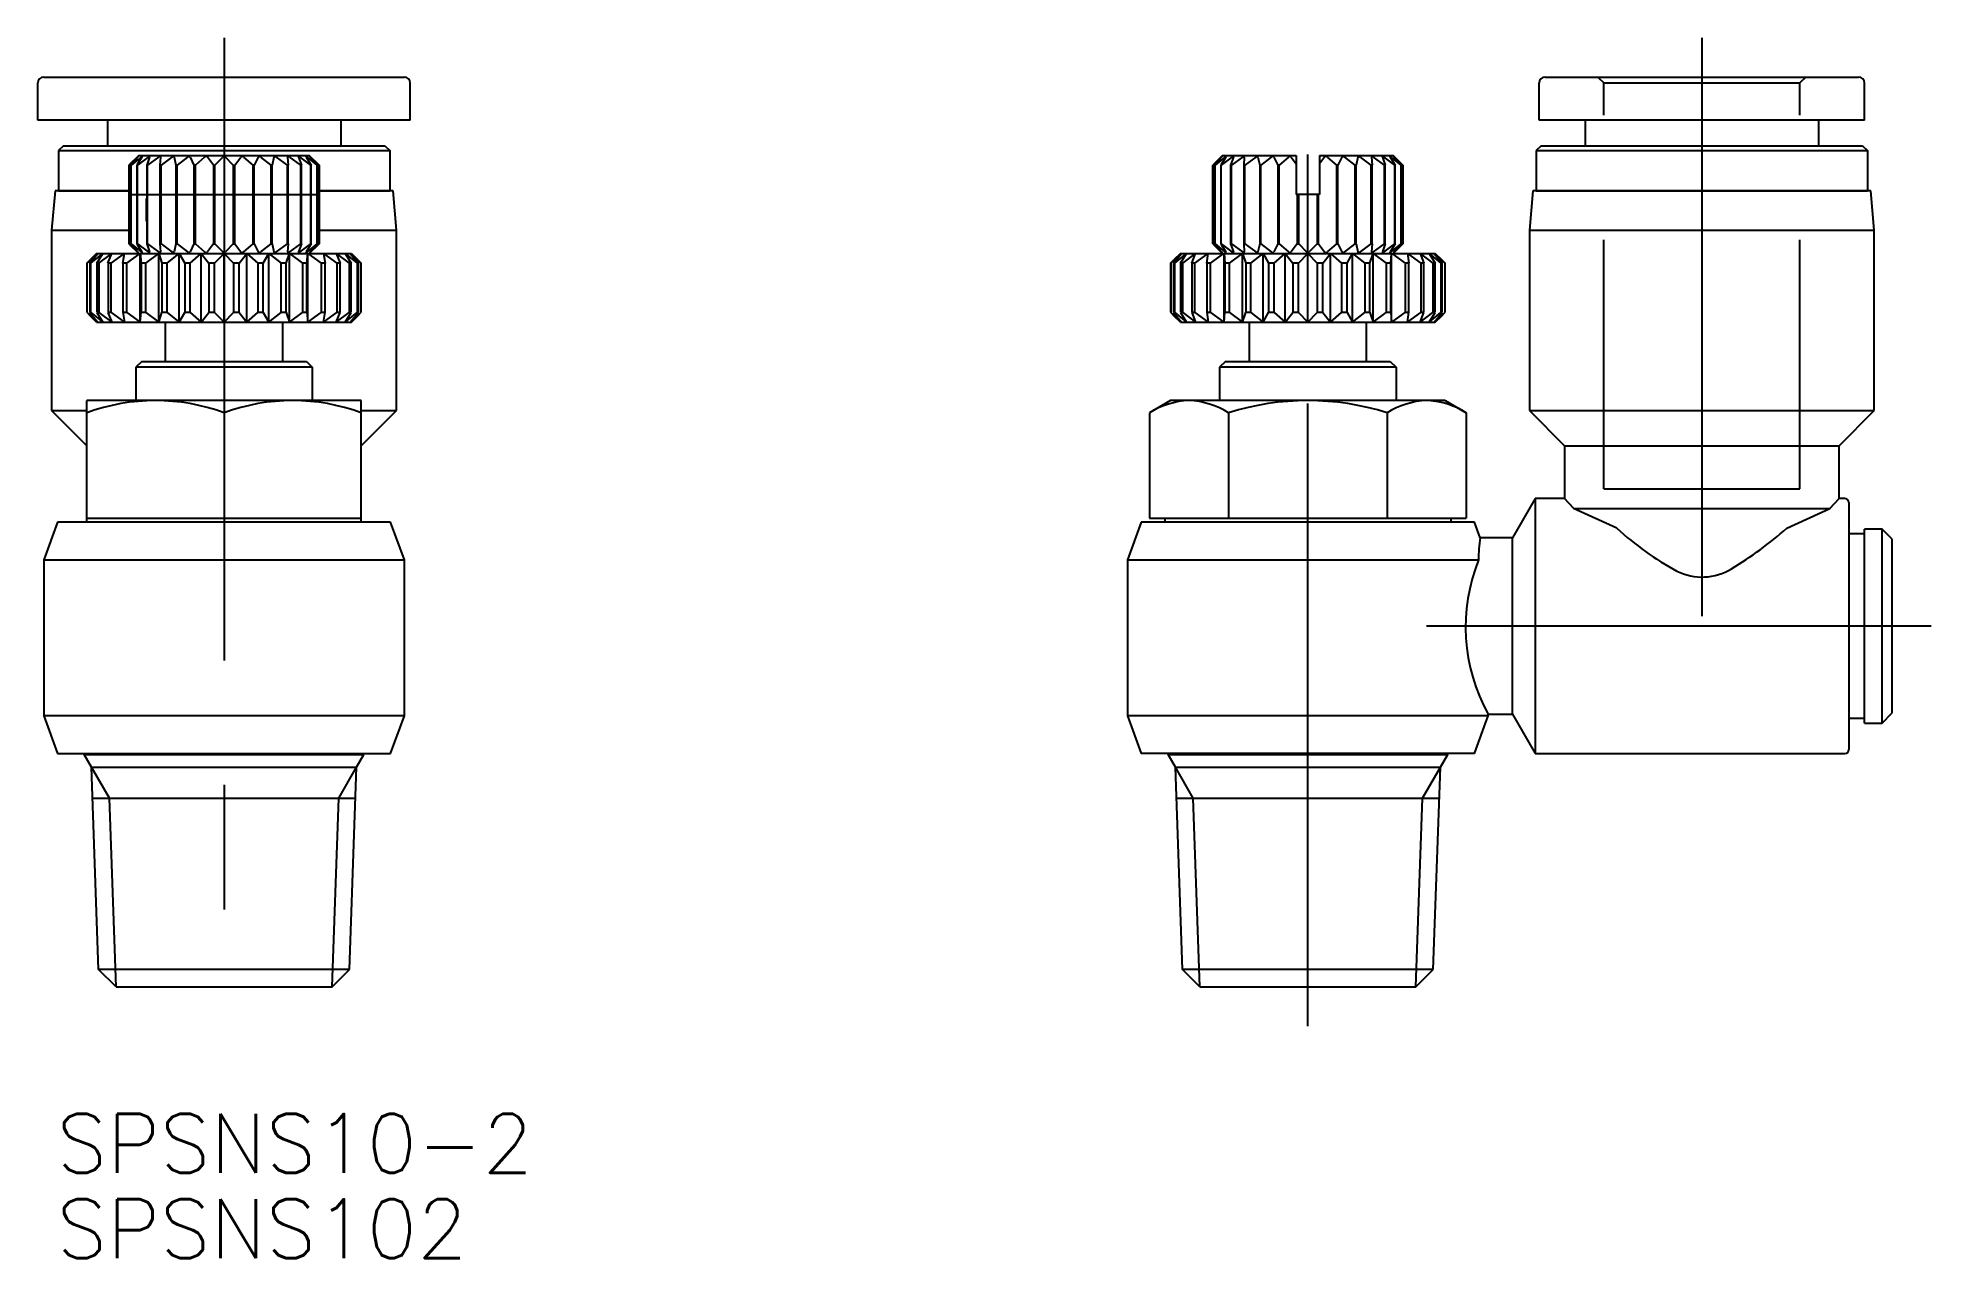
# Model space of a CAD drawing. Extents: x -94.6 to 2, y -32.2 to 30.
import ezdxf

# ---------------------------------------------------------------- set-up
doc = ezdxf.new("R2010")
doc.units = 0
doc.linetypes.add('CENTER', pattern=[50.8, 31.75, -6.35, 6.35, -6.35])
doc.linetypes.add('DASHED', pattern=[19.05, 12.7, -6.35])
doc.layers.get('0').update_dxf_attribs({"linetype": 'CONTINUOUS'})
doc.layers.add('CENTER', color=1, linetype='CENTER')
doc.styles.get("Standard").update_dxf_attribs({"font": 'txt.shx', "height": 3, "bigfont": 'bigfont.shx'})

# ---------------------------------------------------------------- blocks, each defined once
blk = doc.blocks.new('*U2')
at = {"color": 7, "linetype": 'CONTINUOUS'}
blk.add_text('SPSNS10-2', height=3, dxfattribs=at).set_placement((-93.639, -27.886))
blk = doc.blocks.new('*U3')
at = {"color": 7, "linetype": 'CONTINUOUS'}
blk.add_text('SPSNS102', height=3, dxfattribs=at).set_placement((-93.639, -32.238))

msp = doc.modelspace()

# ---------------------------------------------------------------- linework, layer by layer
at = {"color": 7, "linetype": 'CONTINUOUS'}
for p, q in [((-94.597, 25.8), (-94.597, 27.7)), ((-94.297, 28), (-75.897, 28)), ((-94.297, 28), (-75.897, 28)), ((-75.597, 25.8), (-75.597, 27.7)), ((-18, 25.8), (-18, 27.7)), ((-17.7, 28), (-1.7, 28)), ((-1.4, 25.8), (-1.4, 27.7)), ((-75.597, 25.8), (-94.597, 25.8)), ((-91.047, 25.8), (-91.047, 24.5)), ((-79.147, 25.8), (-79.147, 24.5)), ((-1.4, 25.8), (-18, 25.8)), ((-15.65, 25.8), (-15.65, 24.5)), ((-3.75, 25.8), (-3.75, 24.5)), ((-93.297, 24.5), (-93.547, 24.25)), ((-93.547, 24.25), (-93.547, 22.2)), ((-93.547, 24.25), (-76.647, 24.25)), ((-93.297, 24.5), (-76.897, 24.5)), ((-76.897, 24.5), (-76.647, 24.25)), ((-76.647, 24.25), (-76.647, 22.2)), ((-17.9, 24.5), (-18.15, 24.25)), ((-18.15, 24.25), (-1.25, 24.25)), ((-18.15, 24.25), (-18.15, 22.2)), ((-17.9, 24.5), (-1.5, 24.5)), ((-1.5, 24.5), (-1.25, 24.25)), ((-1.25, 24.25), (-1.25, 22.2)), ((-89.447, 24.003), (-89.947, 23.503)), ((-89.947, 23.503), (-89.947, 19.503)), ((-89.946, 23.503), (-89.947, 23.503)), ((-89.509, 23.923), (-89.946, 23.503)), ((-89.946, 19.503), (-89.946, 23.503)), ((-89.494, 23.923), (-89.848, 23.503)), ((-89.848, 23.503), (-89.848, 19.503)), ((-89.832, 23.503), (-89.848, 23.503)), ((-89.331, 23.923), (-89.832, 23.503)), ((-89.832, 19.503), (-89.832, 23.503)), ((-89.287, 23.923), (-89.543, 23.503)), ((-89.543, 23.503), (-89.543, 19.503)), ((-89.512, 23.503), (-89.543, 23.503)), ((-88.968, 23.923), (-89.512, 23.503)), ((-89.512, 19.503), (-89.512, 23.503)), ((-89.447, 24.003), (-80.747, 24.003)), ((-88.897, 23.923), (-89.043, 23.503)), ((-89.043, 23.503), (-89.043, 19.503)), ((-88.998, 23.503), (-89.043, 23.503)), ((-88.436, 23.923), (-88.998, 23.503)), ((-88.998, 19.503), (-88.998, 23.503)), ((-88.341, 23.923), (-88.37, 23.503)), ((-88.37, 23.503), (-88.37, 19.503)), ((-88.313, 23.503), (-88.37, 23.503)), ((-87.757, 23.923), (-88.313, 23.503)), ((-88.313, 19.503), (-88.313, 23.503)), ((-87.643, 23.923), (-87.555, 23.503)), ((-87.555, 23.503), (-87.555, 19.503)), ((-87.488, 23.503), (-87.555, 23.503)), ((-86.963, 23.923), (-87.488, 23.503)), ((-87.488, 19.503), (-87.488, 23.503)), ((-86.834, 23.923), (-86.632, 23.503)), ((-86.632, 23.503), (-86.632, 19.503)), ((-86.559, 23.503), (-86.632, 23.503)), ((-86.087, 23.923), (-86.559, 23.503)), ((-86.559, 19.503), (-86.559, 23.503)), ((-85.642, 23.503), (-85.948, 23.923)), ((-85.642, 23.503), (-85.642, 19.503)), ((-85.642, 23.503), (-85.565, 23.503)), ((-85.565, 23.503), (-85.167, 23.923)), ((-85.565, 19.503), (-85.565, 23.503)), ((-84.628, 23.503), (-85.026, 23.923)), ((-84.628, 23.503), (-84.628, 19.503)), ((-84.628, 23.503), (-84.551, 23.503)), ((-84.551, 23.503), (-84.245, 23.923)), ((-84.551, 19.503), (-84.551, 23.503)), ((-84.107, 23.923), (-83.634, 23.503)), ((-83.634, 23.503), (-83.634, 19.503)), ((-83.561, 23.503), (-83.634, 23.503)), ((-83.36, 23.923), (-83.561, 23.503)), ((-83.561, 19.503), (-83.561, 23.503)), ((-83.23, 23.923), (-82.705, 23.503)), ((-82.705, 23.503), (-82.705, 19.503)), ((-82.638, 23.503), (-82.705, 23.503)), ((-82.55, 23.923), (-82.638, 23.503)), ((-82.638, 19.503), (-82.638, 23.503)), ((-82.436, 23.923), (-81.88, 23.503)), ((-81.88, 23.503), (-81.88, 19.503)), ((-81.823, 23.503), (-81.88, 23.503)), ((-81.852, 23.923), (-81.823, 23.503)), ((-81.823, 19.503), (-81.823, 23.503)), ((-81.758, 23.923), (-81.196, 23.503)), ((-81.296, 23.923), (-81.15, 23.503)), ((-81.225, 23.923), (-80.682, 23.503)), ((-81.196, 23.503), (-81.196, 19.503)), ((-81.15, 23.503), (-81.196, 23.503)), ((-81.15, 19.503), (-81.15, 23.503)), ((-80.906, 23.923), (-80.65, 23.503)), ((-80.862, 23.923), (-80.361, 23.503)), ((-80.247, 23.503), (-80.747, 24.003)), ((-80.699, 23.923), (-80.345, 23.503)), ((-80.684, 23.923), (-80.247, 23.503)), ((-80.682, 23.503), (-80.682, 19.503)), ((-80.65, 23.503), (-80.682, 23.503)), ((-80.65, 19.503), (-80.65, 23.503)), ((-80.361, 23.503), (-80.361, 19.503)), ((-80.345, 23.503), (-80.361, 23.503)), ((-80.345, 19.503), (-80.345, 23.503)), ((-80.247, 23.503), (-80.247, 19.503)), ((-80.247, 19.503), (-80.247, 23.503)), ((-80.247, 23.503), (-80.247, 23.503)), ((-34.15, 24.003), (-34.65, 23.503)), ((-34.212, 23.923), (-34.65, 23.503)), ((-34.65, 23.503), (-34.65, 19.503)), ((-34.65, 19.503), (-34.65, 23.503)), ((-34.65, 23.503), (-34.65, 23.503)), ((-34.198, 23.923), (-34.552, 23.503)), ((-34.552, 23.503), (-34.552, 19.503)), ((-34.536, 23.503), (-34.552, 23.503)), ((-34.034, 23.923), (-34.536, 23.503)), ((-34.536, 19.503), (-34.536, 23.503)), ((-33.991, 23.923), (-34.246, 23.503)), ((-34.246, 23.503), (-34.246, 19.503)), ((-34.215, 23.503), (-34.246, 23.503)), ((-33.671, 23.923), (-34.215, 23.503)), ((-34.215, 19.503), (-34.215, 23.503)), ((-34.15, 24.003), (-30.4, 24.003)), ((-33.601, 23.923), (-33.746, 23.503)), ((-33.746, 23.503), (-33.746, 19.503)), ((-33.701, 23.503), (-33.746, 23.503)), ((-33.139, 23.923), (-33.701, 23.503)), ((-33.701, 19.503), (-33.701, 23.503)), ((-33.044, 23.923), (-33.074, 23.503)), ((-33.074, 23.503), (-33.074, 19.503)), ((-33.017, 23.503), (-33.074, 23.503)), ((-32.461, 23.923), (-33.017, 23.503)), ((-33.017, 19.503), (-33.017, 23.503)), ((-32.346, 23.923), (-32.258, 23.503)), ((-32.258, 23.503), (-32.258, 19.503)), ((-32.192, 23.503), (-32.258, 23.503)), ((-31.666, 23.923), (-32.192, 23.503)), ((-32.192, 19.503), (-32.192, 23.503)), ((-31.537, 23.923), (-31.335, 23.503)), ((-31.335, 23.503), (-31.335, 19.503)), ((-31.262, 23.503), (-31.335, 23.503)), ((-30.79, 23.923), (-31.262, 23.503)), ((-31.262, 19.503), (-31.262, 23.503)), ((-30.652, 23.923), (-30.4, 23.58)), ((-30.4, 24.003), (-30.4, 22.003)), ((-29.2, 24.003), (-25.45, 24.003)), ((-29.2, 24.003), (-29.2, 22.003)), ((-28.948, 23.923), (-29.2, 23.58)), ((-28.81, 23.923), (-28.338, 23.503)), ((-28.338, 23.503), (-28.338, 19.503)), ((-28.265, 23.503), (-28.338, 23.503)), ((-28.063, 23.923), (-28.265, 23.503)), ((-28.265, 19.503), (-28.265, 23.503)), ((-27.934, 23.923), (-27.408, 23.503)), ((-27.408, 23.503), (-27.408, 19.503)), ((-27.342, 23.503), (-27.408, 23.503)), ((-27.254, 23.923), (-27.342, 23.503)), ((-27.342, 19.503), (-27.342, 23.503)), ((-27.139, 23.923), (-26.583, 23.503)), ((-26.583, 23.503), (-26.583, 19.503)), ((-26.526, 23.503), (-26.583, 23.503)), ((-26.556, 23.923), (-26.526, 23.503)), ((-26.526, 19.503), (-26.526, 23.503)), ((-26.461, 23.923), (-25.899, 23.503)), ((-25.999, 23.923), (-25.854, 23.503)), ((-25.929, 23.923), (-25.385, 23.503)), ((-25.899, 23.503), (-25.899, 19.503)), ((-25.854, 23.503), (-25.899, 23.503)), ((-25.854, 19.503), (-25.854, 23.503)), ((-25.609, 23.923), (-25.354, 23.503)), ((-25.566, 23.923), (-25.064, 23.503)), ((-24.95, 23.503), (-25.45, 24.003)), ((-25.402, 23.923), (-25.048, 23.503)), ((-25.388, 23.923), (-24.95, 23.503)), ((-25.385, 23.503), (-25.385, 19.503)), ((-25.354, 23.503), (-25.385, 23.503)), ((-25.354, 19.503), (-25.354, 23.503)), ((-25.064, 23.503), (-25.064, 19.503)), ((-25.048, 23.503), (-25.064, 23.503)), ((-25.048, 19.503), (-25.048, 23.503)), ((-24.95, 19.503), (-24.95, 23.503)), ((-24.95, 23.503), (-24.95, 19.503)), ((-24.95, 23.503), (-24.95, 23.503)), ((-93.722, 22.2), (-93.897, 20.2)), ((-89.946, 22.2), (-93.722, 22.2)), ((-93.547, 22.2), (-89.946, 22.2)), ((-93.547, 22.2), (-89.946, 22.2)), ((-89.047, 20.65), (-89.047, 21.8)), ((-81.147, 20.65), (-81.147, 21.8)), ((-80.247, 22.2), (-76.647, 22.2)), ((-80.247, 22.2), (-76.647, 22.2)), ((-76.472, 22.2), (-80.247, 22.2)), ((-76.297, 20.2), (-76.472, 22.2)), ((-29.2, 22.003), (-30.4, 22.003)), ((-30.345, 22.003), (-30.345, 19.503)), ((-30.269, 19.503), (-30.269, 22.003)), ((-29.331, 22.003), (-29.331, 19.503)), ((-29.255, 19.503), (-29.255, 22.003)), ((-18.325, 22.2), (-18.5, 20.2)), ((-1.075, 22.2), (-18.325, 22.2)), ((-18.15, 22.2), (-1.25, 22.2)), ((-18.15, 22.2), (-1.25, 22.2)), ((-0.9, 20.2), (-1.075, 22.2)), ((-93.897, 20.2), (-93.897, 11)), ((-93.897, 20.2), (-89.946, 20.2)), ((-89.947, 19.503), (-89.946, 19.503)), ((-89.947, 19.503), (-89.447, 19.003)), ((-89.946, 19.503), (-89.509, 19.083)), ((-89.848, 19.503), (-89.832, 19.503)), ((-89.848, 19.503), (-89.494, 19.083)), ((-89.832, 19.503), (-89.331, 19.083)), ((-89.543, 19.503), (-89.512, 19.503)), ((-89.543, 19.503), (-89.287, 19.083)), ((-89.512, 19.503), (-88.968, 19.083)), ((-89.043, 19.503), (-88.998, 19.503)), ((-89.043, 19.503), (-88.897, 19.083)), ((-88.998, 19.503), (-88.436, 19.083)), ((-88.37, 19.503), (-88.313, 19.503)), ((-88.37, 19.503), (-88.341, 19.083)), ((-88.313, 19.503), (-87.757, 19.083)), ((-87.555, 19.503), (-87.643, 19.083)), ((-87.555, 19.503), (-87.488, 19.503)), ((-87.488, 19.503), (-86.963, 19.083)), ((-86.632, 19.503), (-86.834, 19.083)), ((-86.632, 19.503), (-86.559, 19.503)), ((-86.559, 19.503), (-86.087, 19.083)), ((-85.642, 19.503), (-85.948, 19.083)), ((-85.642, 19.503), (-85.565, 19.503)), ((-85.565, 19.503), (-85.167, 19.083)), ((-84.628, 19.503), (-85.026, 19.083)), ((-84.628, 19.503), (-84.551, 19.503)), ((-84.551, 19.503), (-84.245, 19.083)), ((-83.634, 19.503), (-84.107, 19.083)), ((-83.634, 19.503), (-83.561, 19.503)), ((-83.561, 19.503), (-83.36, 19.083)), ((-82.705, 19.503), (-83.23, 19.083)), ((-82.705, 19.503), (-82.638, 19.503)), ((-82.638, 19.503), (-82.55, 19.083)), ((-81.88, 19.503), (-82.436, 19.083)), ((-81.88, 19.503), (-81.823, 19.503)), ((-81.823, 19.503), (-81.852, 19.083)), ((-81.196, 19.503), (-81.758, 19.083)), ((-81.15, 19.503), (-81.296, 19.083)), ((-80.682, 19.503), (-81.225, 19.083)), ((-81.196, 19.503), (-81.15, 19.503)), ((-80.65, 19.503), (-80.906, 19.083)), ((-80.361, 19.503), (-80.862, 19.083)), ((-80.747, 19.003), (-80.247, 19.503)), ((-80.345, 19.503), (-80.699, 19.083)), ((-80.247, 19.503), (-80.684, 19.083)), ((-80.682, 19.503), (-80.65, 19.503)), ((-80.361, 19.503), (-80.345, 19.503)), ((-80.247, 20.2), (-76.297, 20.2)), ((-80.247, 19.503), (-80.247, 19.503)), ((-76.297, 11), (-76.297, 20.2)), ((-34.65, 19.503), (-34.15, 19.003)), ((-34.65, 19.503), (-34.65, 19.503)), ((-34.65, 19.503), (-34.212, 19.083)), ((-34.552, 19.503), (-34.198, 19.083)), ((-34.552, 19.503), (-34.536, 19.503)), ((-34.536, 19.503), (-34.034, 19.083)), ((-34.246, 19.503), (-33.991, 19.083)), ((-34.246, 19.503), (-34.215, 19.503)), ((-34.215, 19.503), (-33.671, 19.083)), ((-33.746, 19.503), (-33.601, 19.083)), ((-33.746, 19.503), (-33.701, 19.503)), ((-33.701, 19.503), (-33.139, 19.083)), ((-33.074, 19.503), (-33.044, 19.083)), ((-33.074, 19.503), (-33.017, 19.503)), ((-33.017, 19.503), (-32.461, 19.083)), ((-32.258, 19.503), (-32.346, 19.083)), ((-32.258, 19.503), (-32.192, 19.503)), ((-32.192, 19.503), (-31.666, 19.083)), ((-31.335, 19.503), (-31.537, 19.083)), ((-31.335, 19.503), (-31.262, 19.503)), ((-31.262, 19.503), (-30.79, 19.083)), ((-30.345, 19.503), (-30.652, 19.083)), ((-30.345, 19.503), (-30.269, 19.503)), ((-30.269, 19.503), (-29.871, 19.083)), ((-29.331, 19.503), (-29.729, 19.083)), ((-29.331, 19.503), (-29.255, 19.503)), ((-29.255, 19.503), (-28.948, 19.083)), ((-28.338, 19.503), (-28.81, 19.083)), ((-28.338, 19.503), (-28.265, 19.503)), ((-28.265, 19.503), (-28.063, 19.083)), ((-27.408, 19.503), (-27.934, 19.083)), ((-27.408, 19.503), (-27.342, 19.503)), ((-27.342, 19.503), (-27.254, 19.083)), ((-26.583, 19.503), (-27.139, 19.083)), ((-26.583, 19.503), (-26.526, 19.503)), ((-26.526, 19.503), (-26.556, 19.083)), ((-25.899, 19.503), (-26.461, 19.083)), ((-25.854, 19.503), (-25.999, 19.083)), ((-25.385, 19.503), (-25.929, 19.083)), ((-25.899, 19.503), (-25.854, 19.503)), ((-25.354, 19.503), (-25.609, 19.083)), ((-25.064, 19.503), (-25.566, 19.083)), ((-25.45, 19.003), (-24.95, 19.503)), ((-25.048, 19.503), (-25.402, 19.083)), ((-24.95, 19.503), (-25.388, 19.083)), ((-25.385, 19.503), (-25.354, 19.503)), ((-25.064, 19.503), (-25.048, 19.503)), ((-24.95, 19.503), (-24.95, 19.503)), ((-18.5, 20.2), (-0.9, 20.2)), ((-18.5, 20.2), (-18.5, 11)), ((-0.9, 11), (-0.9, 20.2)), ((-92.096, 18.502), (-91.911, 18.689)), ((-92.096, 18.502), (-92.096, 16.002)), ((-92.083, 18.502), (-92.096, 18.502)), ((-92.084, 18.503), (-91.541, 19.003)), ((-92.083, 16.002), (-92.083, 18.502)), ((-91.954, 18.503), (-91.541, 19.003)), ((-91.953, 18.502), (-91.953, 16.002)), ((-91.889, 18.502), (-91.953, 18.502)), ((-91.597, 19.003), (-91.911, 18.689)), ((-91.89, 18.503), (-91.281, 19.003)), ((-91.889, 16.002), (-91.889, 18.502)), ((-91.597, 19.003), (-78.599, 19.003)), ((-91.591, 18.502), (-91.281, 19.003)), ((-91.59, 18.502), (-91.59, 16.002)), ((-91.477, 18.502), (-91.59, 18.502)), ((-91.478, 18.503), (-90.823, 19.004)), ((-91.477, 16.002), (-91.477, 18.502)), ((-91.019, 18.502), (-90.823, 19.002)), ((-91.018, 18.502), (-91.018, 16.002)), ((-90.859, 18.502), (-91.018, 18.502)), ((-90.86, 18.503), (-90.181, 19.004)), ((-90.859, 16.002), (-90.859, 18.502)), ((-90.257, 18.502), (-90.18, 19.002)), ((-90.256, 18.502), (-90.256, 16.002)), ((-90.057, 18.502), (-90.256, 18.502)), ((-90.058, 18.503), (-89.376, 19.004)), ((-90.057, 16.002), (-90.057, 18.502)), ((-89.375, 15.502), (-89.375, 19.002)), ((-89.374, 19.002), (-89.328, 18.502)), ((-89.329, 18.502), (-89.329, 16.002)), ((-89.095, 18.502), (-89.329, 18.502)), ((-89.096, 18.503), (-88.433, 19.004)), ((-89.095, 16.002), (-89.095, 18.502)), ((-88.432, 15.502), (-88.432, 19.002)), ((-88.431, 19.002), (-88.264, 18.502)), ((-88.265, 18.502), (-88.265, 16.002)), ((-88.004, 18.502), (-88.265, 18.502)), ((-88.005, 18.503), (-87.383, 19.003)), ((-88.004, 16.002), (-88.004, 18.502)), ((-87.382, 15.502), (-87.382, 19.002)), ((-87.381, 19.002), (-87.098, 18.502)), ((-87.099, 18.502), (-87.099, 16.002)), ((-86.82, 18.502), (-87.099, 18.502)), ((-86.822, 18.503), (-86.26, 19.003)), ((-86.82, 16.002), (-86.82, 18.502)), ((-86.259, 15.502), (-86.259, 19.002)), ((-86.257, 19.003), (-85.868, 18.503)), ((-85.869, 18.502), (-85.869, 16.002)), ((-85.581, 18.502), (-85.869, 18.502)), ((-85.583, 18.503), (-85.099, 19.003)), ((-85.581, 16.002), (-85.581, 18.502)), ((-85.098, 15.502), (-85.098, 19.002)), ((-85.097, 19.003), (-84.614, 18.503)), ((-84.615, 18.502), (-84.615, 16.002)), ((-84.327, 18.502), (-84.615, 18.502)), ((-84.328, 18.503), (-83.939, 19.003)), ((-84.327, 16.002), (-84.327, 18.502)), ((-83.937, 15.502), (-83.937, 19.002)), ((-83.936, 19.003), (-83.374, 18.503)), ((-83.376, 18.502), (-83.376, 16.002)), ((-83.097, 18.502), (-83.376, 18.502)), ((-83.098, 18.502), (-82.815, 19.002)), ((-83.097, 16.002), (-83.097, 18.502)), ((-82.814, 15.502), (-82.814, 19.002)), ((-82.813, 19.003), (-82.191, 18.503)), ((-82.192, 18.502), (-82.192, 16.002)), ((-81.931, 18.502), (-82.192, 18.502)), ((-81.932, 18.502), (-81.765, 19.002)), ((-81.931, 16.002), (-81.931, 18.502)), ((-81.764, 15.502), (-81.764, 19.002)), ((-81.763, 19.004), (-81.1, 18.503)), ((-81.101, 18.502), (-81.101, 16.002)), ((-80.867, 18.502), (-81.101, 18.502)), ((-80.868, 18.502), (-80.822, 19.002)), ((-80.867, 16.002), (-80.867, 18.502)), ((-80.821, 15.502), (-80.821, 19.002)), ((-80.82, 19.004), (-80.138, 18.503)), ((-80.14, 18.502), (-80.14, 16.002)), ((-79.94, 18.502), (-80.14, 18.502)), ((-80.016, 19.002), (-79.939, 18.502)), ((-80.015, 19.004), (-79.336, 18.503)), ((-79.94, 16.002), (-79.94, 18.502)), ((-79.373, 19.004), (-78.718, 18.503)), ((-79.373, 19.002), (-79.177, 18.502)), ((-79.337, 18.502), (-79.337, 16.002)), ((-79.178, 18.502), (-79.337, 18.502)), ((-79.178, 16.002), (-79.178, 18.502)), ((-78.915, 19.003), (-78.605, 18.502)), ((-78.915, 19.003), (-78.306, 18.503)), ((-78.72, 18.502), (-78.72, 16.002)), ((-78.606, 18.502), (-78.72, 18.502)), ((-78.655, 19.003), (-78.242, 18.503)), ((-78.655, 19.003), (-78.112, 18.503)), ((-78.606, 16.002), (-78.606, 18.502)), ((-78.599, 19.003), (-78.286, 18.689)), ((-78.307, 18.502), (-78.307, 16.002)), ((-78.243, 18.502), (-78.307, 18.502)), ((-78.285, 18.689), (-78.1, 18.502)), ((-78.243, 16.002), (-78.243, 18.502)), ((-78.113, 18.502), (-78.113, 16.002)), ((-78.1, 18.502), (-78.113, 18.502)), ((-78.1, 16.002), (-78.1, 18.502)), ((-36.8, 18.502), (-36.614, 18.689)), ((-36.799, 18.502), (-36.799, 16.002)), ((-36.786, 18.502), (-36.799, 18.502)), ((-36.788, 18.503), (-36.244, 19.003)), ((-36.786, 16.002), (-36.786, 18.502)), ((-36.658, 18.503), (-36.244, 19.003)), ((-36.657, 18.502), (-36.657, 16.002)), ((-36.592, 18.502), (-36.657, 18.502)), ((-36.3, 19.003), (-36.614, 18.689)), ((-36.594, 18.503), (-35.985, 19.003)), ((-36.592, 16.002), (-36.592, 18.502)), ((-36.3, 19.003), (-23.303, 19.003)), ((-36.295, 18.502), (-35.985, 19.003)), ((-36.294, 18.502), (-36.294, 16.002)), ((-36.18, 18.502), (-36.294, 18.502)), ((-36.181, 18.503), (-35.527, 19.004)), ((-36.18, 16.002), (-36.18, 18.502)), ((-35.723, 18.502), (-35.526, 19.002)), ((-35.722, 18.502), (-35.722, 16.002)), ((-35.563, 18.502), (-35.722, 18.502)), ((-35.564, 18.503), (-34.885, 19.004)), ((-35.563, 16.002), (-35.563, 18.502)), ((-34.96, 18.502), (-34.884, 19.002)), ((-34.96, 18.502), (-34.96, 16.002)), ((-34.76, 18.502), (-34.96, 18.502)), ((-34.761, 18.503), (-34.079, 19.004)), ((-34.76, 16.002), (-34.76, 18.502)), ((-34.078, 15.502), (-34.078, 19.002)), ((-34.078, 19.002), (-34.032, 18.502)), ((-34.032, 18.502), (-34.032, 16.002)), ((-33.798, 18.502), (-34.032, 18.502)), ((-33.799, 18.503), (-33.137, 19.004)), ((-33.798, 16.002), (-33.798, 18.502)), ((-33.135, 15.502), (-33.135, 19.002)), ((-33.134, 19.002), (-32.968, 18.502)), ((-32.968, 18.502), (-32.968, 16.002)), ((-32.708, 18.502), (-32.968, 18.502)), ((-32.709, 18.503), (-32.087, 19.003)), ((-32.708, 16.002), (-32.708, 18.502)), ((-32.085, 15.502), (-32.085, 19.002)), ((-32.084, 19.002), (-31.802, 18.502)), ((-31.803, 18.502), (-31.803, 16.002)), ((-31.524, 18.502), (-31.803, 18.502)), ((-31.525, 18.503), (-30.963, 19.003)), ((-31.524, 16.002), (-31.524, 18.502)), ((-30.962, 15.502), (-30.962, 19.002)), ((-30.961, 19.003), (-30.572, 18.503)), ((-30.573, 18.502), (-30.573, 16.002)), ((-30.285, 18.502), (-30.573, 18.502)), ((-30.286, 18.503), (-29.803, 19.003)), ((-30.285, 16.002), (-30.285, 18.502)), ((-29.801, 15.502), (-29.801, 19.002)), ((-29.8, 19.003), (-29.317, 18.503)), ((-29.03, 18.502), (-29.318, 18.502)), ((-29.318, 18.502), (-29.318, 16.002)), ((-29.031, 18.503), (-28.642, 19.003)), ((-29.03, 16.002), (-29.03, 18.502)), ((-28.641, 15.502), (-28.641, 19.002)), ((-28.639, 19.003), (-28.078, 18.503)), ((-28.079, 18.502), (-28.079, 16.002)), ((-27.8, 18.502), (-28.079, 18.502)), ((-27.801, 18.502), (-27.519, 19.002)), ((-27.8, 16.002), (-27.8, 18.502)), ((-27.518, 15.502), (-27.518, 19.002)), ((-27.516, 19.003), (-26.894, 18.503)), ((-26.895, 18.502), (-26.895, 16.002)), ((-26.635, 18.502), (-26.895, 18.502)), ((-26.635, 18.502), (-26.468, 19.002)), ((-26.635, 16.002), (-26.635, 18.502)), ((-26.468, 15.502), (-26.468, 19.002)), ((-26.466, 19.004), (-25.804, 18.503)), ((-25.805, 18.502), (-25.805, 16.002)), ((-25.571, 18.502), (-25.805, 18.502)), ((-25.571, 18.502), (-25.525, 19.002)), ((-25.571, 16.002), (-25.571, 18.502)), ((-25.525, 15.502), (-25.525, 19.002)), ((-25.523, 19.004), (-24.842, 18.503)), ((-24.843, 18.502), (-24.843, 16.002)), ((-24.643, 18.502), (-24.843, 18.502)), ((-24.719, 19.002), (-24.643, 18.502)), ((-24.718, 19.004), (-24.039, 18.503)), ((-24.643, 16.002), (-24.643, 18.502)), ((-24.077, 19.002), (-23.88, 18.502)), ((-24.076, 19.004), (-23.422, 18.503)), ((-24.04, 18.502), (-24.04, 16.002)), ((-23.881, 18.502), (-24.04, 18.502)), ((-23.881, 16.002), (-23.881, 18.502)), ((-23.618, 19.003), (-23.009, 18.503)), ((-23.618, 19.003), (-23.308, 18.502)), ((-23.423, 18.502), (-23.423, 16.002)), ((-23.309, 18.502), (-23.423, 18.502)), ((-23.359, 19.003), (-22.815, 18.503)), ((-23.359, 19.003), (-22.945, 18.503)), ((-23.309, 16.002), (-23.309, 18.502)), ((-23.303, 19.003), (-22.989, 18.689)), ((-23.011, 18.502), (-23.011, 16.002)), ((-22.946, 18.502), (-23.011, 18.502)), ((-22.989, 18.689), (-22.803, 18.502)), ((-22.946, 16.002), (-22.946, 18.502)), ((-22.816, 18.502), (-22.816, 16.002)), ((-22.803, 18.502), (-22.816, 18.502)), ((-22.803, 16.002), (-22.803, 18.502)), ((-92.096, 16.002), (-92.083, 16.002)), ((-92.096, 16.002), (-91.911, 15.814)), ((-92.084, 16), (-91.541, 15.5)), ((-91.954, 16.001), (-91.541, 15.501)), ((-91.953, 16.002), (-91.889, 16.002)), ((-91.597, 15.5), (-91.911, 15.814)), ((-91.89, 16), (-91.281, 15.5)), ((-91.597, 15.5), (-78.599, 15.5)), ((-91.591, 16.001), (-91.281, 15.501)), ((-91.59, 16.002), (-91.477, 16.002)), ((-91.478, 16), (-90.823, 15.5)), ((-91.019, 16.001), (-90.823, 15.501)), ((-91.018, 16.002), (-90.859, 16.002)), ((-90.86, 16), (-90.181, 15.5)), ((-90.257, 16.002), (-90.18, 15.502)), ((-90.256, 16.002), (-90.057, 16.002)), ((-90.058, 16), (-89.376, 15.5)), ((-89.374, 15.502), (-89.328, 16.002)), ((-89.329, 16.002), (-89.095, 16.002)), ((-89.096, 16), (-88.433, 15.5)), ((-88.431, 15.501), (-88.264, 16.001)), ((-88.265, 16.002), (-88.004, 16.002)), ((-88.097, 15.502), (-88.097, 13.5)), ((-88.005, 16), (-87.383, 15.5)), ((-87.381, 15.501), (-87.098, 16.001)), ((-87.099, 16.002), (-86.82, 16.002)), ((-86.822, 16), (-86.26, 15.5)), ((-86.257, 15.501), (-85.868, 16.001)), ((-85.869, 16.002), (-85.581, 16.002)), ((-85.583, 16.001), (-85.099, 15.5)), ((-85.097, 15.5), (-84.614, 16.001)), ((-84.615, 16.002), (-84.327, 16.002)), ((-84.328, 16.001), (-83.939, 15.501)), ((-83.936, 15.5), (-83.374, 16)), ((-83.376, 16.002), (-83.097, 16.002)), ((-83.098, 16.001), (-82.815, 15.501)), ((-82.813, 15.5), (-82.191, 16)), ((-82.192, 16.002), (-81.931, 16.002)), ((-82.097, 13.5), (-82.097, 15.502)), ((-81.932, 16.001), (-81.765, 15.501)), ((-81.763, 15.5), (-81.1, 16)), ((-81.101, 16.002), (-80.867, 16.002)), ((-80.868, 16.002), (-80.822, 15.502)), ((-80.82, 15.5), (-80.138, 16)), ((-80.14, 16.002), (-79.94, 16.002)), ((-80.016, 15.502), (-79.939, 16.002)), ((-80.015, 15.5), (-79.336, 16)), ((-79.373, 15.501), (-79.177, 16.001)), ((-79.373, 15.5), (-78.718, 16)), ((-79.337, 16.002), (-79.178, 16.002)), ((-78.915, 15.501), (-78.605, 16.001)), ((-78.915, 15.5), (-78.306, 16)), ((-78.72, 16.002), (-78.606, 16.002)), ((-78.655, 15.501), (-78.242, 16.001)), ((-78.655, 15.5), (-78.112, 16)), ((-78.599, 15.5), (-78.286, 15.814)), ((-78.307, 16.002), (-78.243, 16.002)), ((-78.285, 15.814), (-78.1, 16.002)), ((-78.113, 16.002), (-78.1, 16.002)), ((-36.8, 16.002), (-36.614, 15.814)), ((-36.799, 16.002), (-36.786, 16.002)), ((-36.788, 16), (-36.244, 15.5)), ((-36.658, 16.001), (-36.244, 15.501)), ((-36.657, 16.002), (-36.592, 16.002)), ((-36.3, 15.5), (-36.614, 15.814)), ((-36.594, 16), (-35.985, 15.5)), ((-36.3, 15.5), (-23.303, 15.5)), ((-36.295, 16.001), (-35.985, 15.501)), ((-36.294, 16.002), (-36.18, 16.002)), ((-36.181, 16), (-35.527, 15.5)), ((-35.723, 16.001), (-35.526, 15.501)), ((-35.722, 16.002), (-35.563, 16.002)), ((-35.564, 16), (-34.885, 15.5)), ((-34.96, 16.002), (-34.884, 15.502)), ((-34.96, 16.002), (-34.76, 16.002)), ((-34.761, 16), (-34.079, 15.5)), ((-34.078, 15.502), (-34.032, 16.002)), ((-34.032, 16.002), (-33.798, 16.002)), ((-33.799, 16), (-33.137, 15.5)), ((-33.134, 15.501), (-32.968, 16.001)), ((-32.968, 16.002), (-32.708, 16.002)), ((-32.8, 15.502), (-32.8, 13.5)), ((-32.709, 16), (-32.087, 15.5)), ((-32.084, 15.501), (-31.802, 16.001)), ((-31.803, 16.002), (-31.524, 16.002)), ((-31.525, 16), (-30.963, 15.5)), ((-30.961, 15.501), (-30.572, 16.001)), ((-30.573, 16.002), (-30.285, 16.002)), ((-30.286, 16.001), (-29.803, 15.5)), ((-29.8, 15.5), (-29.317, 16.001)), ((-29.318, 16.002), (-29.03, 16.002)), ((-29.031, 16.001), (-28.642, 15.501)), ((-28.639, 15.5), (-28.078, 16)), ((-28.079, 16.002), (-27.8, 16.002)), ((-27.801, 16.001), (-27.519, 15.501)), ((-27.516, 15.5), (-26.894, 16)), ((-26.895, 16.002), (-26.635, 16.002)), ((-26.8, 13.5), (-26.8, 15.502)), ((-26.635, 16.001), (-26.468, 15.501)), ((-26.466, 15.5), (-25.804, 16)), ((-25.805, 16.002), (-25.571, 16.002)), ((-25.571, 16.002), (-25.525, 15.502)), ((-25.523, 15.5), (-24.842, 16)), ((-24.843, 16.002), (-24.643, 16.002)), ((-24.719, 15.502), (-24.643, 16.002)), ((-24.718, 15.5), (-24.039, 16)), ((-24.077, 15.501), (-23.88, 16.001)), ((-24.076, 15.5), (-23.422, 16)), ((-24.04, 16.002), (-23.881, 16.002)), ((-23.618, 15.501), (-23.308, 16.001)), ((-23.618, 15.5), (-23.009, 16)), ((-23.423, 16.002), (-23.309, 16.002)), ((-23.359, 15.501), (-22.945, 16.001)), ((-23.359, 15.5), (-22.815, 16)), ((-23.303, 15.5), (-22.989, 15.814)), ((-23.011, 16.002), (-22.946, 16.002)), ((-22.989, 15.814), (-22.803, 16.002)), ((-22.816, 16.002), (-22.803, 16.002)), ((-89.297, 13.5), (-89.597, 13.2)), ((-80.597, 13.2), (-89.597, 13.2)), ((-89.597, 13.2), (-89.597, 11.5)), ((-89.297, 13.5), (-80.897, 13.5)), ((-88.097, 13.5), (-82.097, 13.5)), ((-80.897, 13.5), (-80.597, 13.2)), ((-80.597, 13.2), (-80.597, 11.5)), ((-34, 13.5), (-34.3, 13.2)), ((-25.3, 13.2), (-34.3, 13.2)), ((-34.3, 13.2), (-34.3, 11.5)), ((-34, 13.5), (-25.6, 13.5)), ((-32.8, 13.5), (-26.8, 13.5)), ((-25.6, 13.5), (-25.3, 13.2)), ((-25.3, 13.2), (-25.3, 11.5)), ((-93.897, 11), (-92.097, 9.2)), ((-93.897, 11), (-92.097, 11)), ((-92.097, 5.3), (-92.097, 11.5)), ((-78.097, 11.5), (-92.097, 11.5)), ((-85.097, 10.875), (-85.097, 5.5)), ((-78.097, 5.3), (-78.097, 11.5)), ((-78.097, 9.2), (-76.297, 11)), ((-78.097, 11), (-76.297, 11)), ((-36.8, 11.5), (-37.883, 10.875)), ((-37.883, 10.875), (-37.883, 5.5)), ((-22.8, 11.5), (-36.8, 11.5)), ((-33.841, 10.875), (-33.841, 5.5)), ((-25.759, 10.875), (-25.759, 5.5)), ((-22.8, 11.5), (-21.717, 10.875)), ((-21.717, 10.875), (-21.717, 5.5)), ((-18.5, 11), (-0.9, 11)), ((-18.5, 11), (-16.7, 9.2)), ((-2.7, 9.2), (-0.9, 11)), ((-16.7, 9.2), (-2.7, 9.2)), ((-16.7, 9.2), (-16.7, 6.5)), ((-2.7, 6.5), (-2.7, 9.2)), ((-18.2, 6.5), (-19.355, 4.5)), ((-18.2, 6.5), (-18.2, -6.5)), ((-16.7, 6.5), (-18.2, 6.5)), ((-16.238, 6), (-16.7, 6.5)), ((-14.035, 4.989), (-16.243, 5.989)), ((-16.238, 6), (-3.162, 6)), ((-5.365, 4.99), (-3.162, 6)), ((-3.162, 6), (-2.7, 6.5)), ((-2.4, 6.5), (-2.7, 6.5)), ((-2.4, 6.5), (-2.7, 6.5)), ((-2.2, 6.3), (-2.2, -6.3)), ((-2.2, 6.3), (-2.2, -6.3)), ((-93.597, 5.3), (-94.297, 3.377)), ((-76.597, 5.3), (-93.597, 5.3)), ((-92.097, 5.5), (-78.097, 5.5)), ((-75.897, 3.377), (-76.597, 5.3)), ((-38.3, 5.3), (-39, 3.377)), ((-21.3, 5.3), (-38.3, 5.3)), ((-37.883, 5.5), (-21.717, 5.5)), ((-37.1, 5.5), (-37.1, 5.3)), ((-22.5, 5.5), (-22.5, 5.3)), ((-21.009, 4.5), (-21.3, 5.3)), ((-1.4, -4.95), (-1.4, 4.95)), ((-0.5, 4.95), (-1.4, 4.95)), ((-0.5, -4.95), (-0.5, 4.95)), ((0, 4.45), (-0.5, 4.95)), ((-19.355, 4.5), (-21.009, 4.5)), ((-19.355, -4.5), (-19.355, 4.5)), ((-1.4, 4.7), (-2.2, 4.7)), ((0, 4.45), (0, -4.45)), ((-94.297, 3.377), (-94.297, -4.577)), ((-94.297, 3.377), (-75.897, 3.377)), ((-75.897, -4.577), (-75.897, 3.377)), ((-39, 3.377), (-21.094, 3.377)), ((-39, 3.377), (-39, -4.577)), ((-75.897, -4.577), (-94.297, -4.577)), ((-94.297, -4.577), (-93.597, -6.5)), ((-76.597, -6.5), (-75.897, -4.577)), ((-20.6, -4.577), (-39, -4.577)), ((-39, -4.577), (-38.3, -6.5)), ((-21.3, -6.5), (-20.6, -4.577)), ((-20.6, -4.5), (-19.355, -4.5)), ((-20.6, -4.577), (-20.6, -4.5)), ((-19.355, -4.5), (-18.2, -6.5)), ((-2.2, -4.7), (-1.4, -4.7)), ((-0.5, -4.95), (0, -4.45)), ((-1.4, -4.95), (-0.5, -4.95)), ((-93.597, -6.5), (-85.097, -6.5)), ((-92.232, -6.5), (-92.232, -6.55)), ((-92.232, -6.55), (-77.962, -6.55)), ((-91.856, -7.2), (-92.232, -6.55)), ((-85.097, -6.5), (-76.597, -6.5)), ((-78.337, -7.2), (-77.962, -6.55)), ((-77.962, -6.5), (-77.962, -6.55)), ((-21.3, -6.5), (-38.3, -6.5)), ((-36.935, -6.5), (-36.935, -6.55)), ((-36.935, -6.55), (-22.665, -6.55)), ((-36.56, -7.2), (-36.935, -6.55)), ((-23.04, -7.2), (-22.665, -6.55)), ((-22.665, -6.5), (-22.665, -6.55)), ((-18.2, -6.5), (-17.2, -6.5)), ((-17.2, -6.5), (-2.4, -6.5)), ((-91.856, -7.2), (-78.337, -7.2)), ((-91.496, -17.513), (-91.856, -7.2)), ((-78.697, -17.513), (-78.337, -7.2)), ((-36.56, -7.2), (-23.04, -7.2)), ((-36.2, -17.513), (-36.56, -7.2)), ((-23.4, -17.513), (-23.04, -7.2)), ((-91.801, -8.778), (-78.392, -8.778)), ((-36.505, -8.778), (-23.095, -8.778)), ((-78.697, -17.513), (-91.496, -17.513)), ((-90.609, -18.4), (-91.496, -17.513)), ((-79.584, -18.4), (-78.697, -17.513)), ((-23.4, -17.513), (-36.2, -17.513)), ((-35.313, -18.4), (-36.2, -17.513)), ((-24.287, -18.4), (-23.4, -17.513)), ((-90.609, -18.4), (-79.584, -18.4)), ((-89.797, -18.4), (-80.397, -18.4)), ((-35.313, -18.4), (-24.287, -18.4)), ((-34.5, -18.4), (-25.1, -18.4))]:
    msp.add_line(p, q, dxfattribs=at)
at = {"color": 3, "linetype": 'DASHED'}
for p, q in [((-15, 28), (-14.7, 27.7)), ((-14.7, 7), (-14.7, 27.7)), ((-14.7, 27.7), (-4.7, 27.7)), ((-4.4, 28), (-4.7, 27.7)), ((-4.7, 7), (-4.7, 27.7)), ((-89.947, 22.003), (-80.247, 22.003)), ((-14.7, 7), (-4.7, 7))]:
    msp.add_line(p, q, dxfattribs=at)
at = {"color": 3, "linetype": 'CONTINUOUS'}
for p, q in [((-90.945, -8.778), (-91.856, -7.2)), ((-79.248, -8.778), (-78.337, -7.2)), ((-35.649, -8.778), (-36.56, -7.2)), ((-23.951, -8.778), (-23.04, -7.2)), ((-90.609, -18.4), (-90.945, -8.778)), ((-79.584, -18.4), (-79.248, -8.778)), ((-35.313, -18.4), (-35.649, -8.778)), ((-24.287, -18.4), (-23.951, -8.778))]:
    msp.add_line(p, q, dxfattribs=at)
at = {"color": 7, "linetype": 'CONTINUOUS'}
for centre, radius, start, end in [((-94.297, 27.7), 0.3, 90, 180), ((-75.897, 27.7), 0.3, 0, 90), ((-17.7, 27.7), 0.3, 90, 180), ((-1.7, 27.7), 0.3, 0, 90), ((-89.037, 23.411), 0.696, 129.93503, 132.65226), ((-89.926, 24.298), 0.572, 319.06142, 320.40808), ((-89.702, 24.114), 0.282, 320.1857, 322.67282), ((-89.442, 23.896), 0.0646, 121.35649, 131.07854), ((-89.532, 23.985), 0.0678, 322.33278, 327.99243), ((-89.472, 23.947), 0.00567, 103.10102, 124.34221), ((-89.486, 23.956), 0.0147, 327.44621, 338.24741), ((-89.474, 23.952), 0.00179, 335.12433, 11.31531), ((-89.473, 23.952), 0.000565, 28.69348, 115.50164), ((-89.108, 23.642), 0.359, 123.02099, 128.44464), ((-89.273, 23.903), 0.0501, 99.17537, 126.70466), ((-89.338, 23.96), 0.0623, 324.43516, 346.87131), ((-89.282, 23.948), 0.00484, 333.23665, 88.25501), ((-88.848, 23.766), 0.198, 112.20103, 127.43538), ((-88.91, 23.928), 0.0248, 61.22238, 119.127), ((-88.915, 23.936), 0.0214, 324.95506, 40.46006), ((-88.353, 23.819), 0.133, 93.65411, 128.51252), ((-88.365, 23.928), 0.0241, 348.56134, 81.85918), ((-87.661, 23.793), 0.162, 102.75915, 126.51955), ((-87.683, 23.912), 0.0416, 15.8999, 109.25814), ((-86.866, 23.794), 0.162, 107.14043, 126.79824), ((-86.891, 23.881), 0.0713, 36.63129, 108.60534), ((-86.017, 23.855), 0.097, 44.51278, 135.48722), ((-85.097, 23.852), 0.1, 45.21326, 134.78674), ((-84.176, 23.855), 0.097, 44.51278, 135.48722), ((-83.302, 23.881), 0.0713, 71.39466, 143.36871), ((-83.327, 23.794), 0.162, 53.20176, 72.85957), ((-82.51, 23.912), 0.0416, 70.74186, 164.1001), ((-82.532, 23.793), 0.162, 53.48045, 77.24085), ((-81.829, 23.928), 0.0241, 98.14082, 191.43866), ((-81.841, 23.819), 0.133, 51.48748, 86.34589), ((-81.279, 23.936), 0.0214, 139.53994, 215.04494), ((-81.283, 23.928), 0.0248, 60.873, 118.77762), ((-81.346, 23.766), 0.198, 52.56462, 67.79897), ((-80.912, 23.948), 0.00484, 91.74499, 206.76335), ((-80.855, 23.96), 0.0623, 193.12869, 215.56484), ((-80.92, 23.903), 0.0501, 53.29534, 80.82463), ((-81.085, 23.642), 0.359, 51.55536, 56.97901), ((-80.719, 23.952), 0.00179, 168.68469, 204.87567), ((-80.721, 23.947), 0.00567, 55.65779, 76.89898), ((-80.72, 23.952), 0.000565, 64.49836, 151.30652), ((-80.707, 23.956), 0.0147, 201.75259, 212.55379), ((-80.662, 23.985), 0.0678, 212.00757, 217.66722), ((-80.751, 23.896), 0.0646, 48.92146, 58.64351), ((-80.491, 24.114), 0.282, 217.32718, 219.8143), ((-81.156, 23.411), 0.696, 47.34774, 50.06497), ((-80.267, 24.298), 0.572, 219.59192, 220.93858), ((-33.881, 23.57), 0.484, 128.57037, 133.13599), ((-34.402, 24.106), 0.274, 318.13927, 324.929), ((-34.167, 23.928), 0.0262, 113.26968, 130.01595), ((-34.185, 23.954), 0.00948, 325.79883, 345.83104), ((-34.177, 23.952), 0.000568, 343.44854, 121.27535), ((-33.904, 23.77), 0.201, 116.03552, 130.34303), ((-33.984, 23.933), 0.0197, 93.45085, 114.17628), ((-34.05, 23.963), 0.0712, 326.13496, 346.75469), ((-33.985, 23.948), 0.00449, 33.0738, 97.549), ((-33.99, 23.947), 0.00999, 337.6145, 21.72919), ((-33.571, 23.8), 0.159, 107.90392, 129.06759), ((-33.612, 23.932), 0.0201, 59.93125, 111.70524), ((-33.614, 23.938), 0.0167, 343.94467, 44.37662), ((-33.658, 23.942), 0.0603, 342.34973, 352.40254), ((-33.014, 23.747), 0.217, 112.2555, 125.35381), ((-33.072, 23.896), 0.0558, 77.41627, 115.72009), ((-33.069, 23.927), 0.0253, 350.8565, 68.71222), ((-32.372, 23.807), 0.146, 95.87467, 127.35634), ((-32.384, 23.914), 0.0389, 14.31391, 94.74553), ((-31.576, 23.805), 0.148, 99.10928, 127.35169), ((-31.589, 23.893), 0.06, 30.50245, 100.49093), ((-30.708, 23.825), 0.128, 95.21618, 129.76104), ((-30.714, 23.871), 0.0814, 39.88128, 94.12148), ((-28.886, 23.871), 0.0814, 85.87852, 140.11872), ((-28.892, 23.825), 0.128, 50.23896, 84.78382), ((-28.011, 23.893), 0.06, 79.50907, 149.49755), ((-28.024, 23.805), 0.148, 52.64831, 80.89072), ((-27.216, 23.914), 0.0389, 85.25447, 165.68609), ((-27.228, 23.807), 0.146, 52.64366, 84.12533), ((-26.531, 23.927), 0.0253, 111.28778, 189.1435), ((-26.528, 23.896), 0.0558, 64.27991, 102.58373), ((-26.592, 23.736), 0.228, 55.02773, 67.22232), ((-25.986, 23.938), 0.0167, 135.62338, 196.05533), ((-25.946, 23.941), 0.0558, 187.23462, 199.49408), ((-25.988, 23.932), 0.0207, 69.05074, 119.31281), ((-26.029, 23.8), 0.159, 50.93241, 72.09608), ((-25.61, 23.947), 0.00999, 158.27081, 202.3855), ((-25.615, 23.948), 0.00449, 82.451, 146.9262), ((-25.527, 23.975), 0.0968, 199.22069, 212.13913), ((-25.616, 23.933), 0.0197, 65.82372, 86.54915), ((-25.696, 23.77), 0.201, 49.65697, 63.96448), ((-25.423, 23.952), 0.000568, 58.72465, 196.55146), ((-25.415, 23.954), 0.00948, 194.16896, 214.20117), ((-25.433, 23.928), 0.0262, 49.98405, 66.73032), ((-25.368, 23.982), 0.0638, 211.73793, 217.36973), ((-25.099, 24.19), 0.404, 217.54031, 221.26066), ((-25.72, 23.569), 0.486, 46.8775, 51.40318), ((-89.091, 19.534), 0.615, 227.18491, 230.34121), ((-89.677, 18.918), 0.246, 34.47979, 42.17405), ((-89.454, 19.093), 0.044, 228.13072, 244.02459), ((-89.482, 19.052), 0.00991, 16.95215, 31.40013), ((-89.473, 19.054), 0.000803, 317.28257, 22.29975), ((-89.473, 19.055), 0.000848, 253.81968, 295.42283), ((-89.192, 19.249), 0.217, 230.12076, 236.94473), ((-89.262, 19.13), 0.0786, 232.17473, 254.88034), ((-89.342, 19.045), 0.0666, 12.92744, 34.63003), ((-89.282, 19.059), 0.00474, 259.11241, 18.57884), ((-88.767, 19.364), 0.345, 234.4248, 238.16385), ((-88.895, 19.146), 0.0928, 234.21385, 262.05666), ((-88.906, 19.066), 0.0117, 263.80041, 347.75743), ((-88.939, 19.068), 0.0448, 353.43575, 19.31152), ((-88.346, 19.2), 0.147, 232.46325, 262.22666), ((-88.366, 19.079), 0.0252, 269.58326, 9.04069), ((-87.663, 19.213), 0.161, 233.93043, 261.51604), ((-87.682, 19.094), 0.0401, 263.09895, 344.41503), ((-86.871, 19.205), 0.153, 233.09097, 260.44806), ((-86.886, 19.115), 0.0617, 260.56435, 328.44223), ((-86.004, 19.183), 0.13, 230.52956, 264.49325), ((-86.011, 19.135), 0.0816, 265.94839, 320.04887), ((-85.097, 19.154), 0.1, 225.21326, 314.78674), ((-84.182, 19.135), 0.0816, 219.95113, 274.05161), ((-84.189, 19.183), 0.13, 275.50675, 309.47044), ((-83.307, 19.115), 0.0617, 211.55777, 279.43565), ((-83.322, 19.205), 0.153, 279.55194, 306.90903), ((-82.512, 19.094), 0.0401, 195.58497, 276.90105), ((-82.531, 19.213), 0.161, 278.48396, 306.06957), ((-81.827, 19.079), 0.0252, 170.95931, 270.41674), ((-81.847, 19.2), 0.147, 277.77334, 307.53675), ((-81.254, 19.068), 0.0448, 160.68848, 186.56425), ((-81.287, 19.066), 0.0117, 192.24257, 276.19959), ((-81.298, 19.146), 0.0928, 277.94334, 305.78615), ((-81.418, 19.351), 0.33, 301.74829, 305.66306), ((-80.851, 19.045), 0.0666, 145.36997, 167.07256), ((-80.912, 19.059), 0.00474, 161.42116, 280.88759), ((-80.931, 19.13), 0.0786, 285.11966, 307.82527), ((-81.125, 19.417), 0.425, 304.72855, 308.20597), ((-80.72, 19.054), 0.000803, 157.70025, 222.71743), ((-80.711, 19.052), 0.00991, 148.59987, 163.04785), ((-80.722, 19.063), 0.00934, 287.12659, 303.47529), ((-80.72, 19.055), 0.000848, 244.57717, 286.18032), ((-80.516, 18.918), 0.246, 137.82595, 145.52021), ((-80.74, 19.092), 0.0434, 301.75028, 306.27037), ((-80.782, 19.15), 0.115, 306.09125, 308.89917), ((-80.89, 19.283), 0.286, 308.90489, 310.94615), ((-81.207, 19.65), 0.771, 310.88786, 312.08324), ((-81.142, 19.581), 0.676, 311.9013, 312.58641), ((-33.769, 19.563), 0.653, 227.28002, 230.25711), ((-34.565, 18.764), 0.487, 40.01662, 40.99769), ((-34.44, 18.865), 0.326, 37.53046, 40.48894), ((-34.154, 19.098), 0.0495, 228.35128, 241.06016), ((-34.26, 19.004), 0.0986, 34.46688, 37.37364), ((-34.212, 19.036), 0.0408, 30.37329, 34.40116), ((-34.176, 19.057), 0.00329, 239.72858, 264.29629), ((-34.193, 19.048), 0.0181, 26.35004, 30.09526), ((-34.184, 19.053), 0.00783, 19.194, 26.64353), ((-34.177, 19.054), 0.000612, 265.70314, 298.0088), ((-34.179, 19.054), 0.0027, 5.66733, 19.82634), ((-34.177, 19.054), 0.000521, 300.51438, 14.80475), ((-33.841, 19.324), 0.309, 231.28876, 238.78845), ((-33.973, 19.107), 0.0553, 239.2667, 253.10009), ((-34.094, 19.02), 0.121, 23.23556, 31.42997), ((-33.986, 19.062), 0.00775, 245.89773, 301.41522), ((-34.006, 19.057), 0.0254, 4.67557, 24.77427), ((-33.986, 19.059), 0.00552, 317.77423, 4.53509), ((-33.5, 19.32), 0.292, 234.16944, 241.58506), ((-33.606, 19.116), 0.0629, 238.50831, 264.895), ((-33.61, 19.067), 0.0128, 262.36928, 325.28991), ((-33.629, 19.07), 0.0316, 339.7607, 23.94051), ((-33.032, 19.228), 0.18, 233.66909, 252.75821), ((-33.072, 19.1), 0.0462, 252.3917, 283.12273), ((-33.072, 19.081), 0.0276, 292.88642, 5.06456), ((-32.387, 19.167), 0.112, 228.90046, 278.95288), ((-32.384, 19.093), 0.039, 291.79897, 345.21311), ((-31.591, 19.171), 0.116, 229.34902, 281.36771), ((-31.588, 19.113), 0.0587, 289.62422, 329.67727), ((-30.713, 19.171), 0.117, 228.75478, 272.78289), ((-30.714, 19.136), 0.0819, 274.82307, 319.85382), ((-29.8, 19.154), 0.1, 225.21326, 314.78674), ((-28.879, 19.151), 0.097, 224.51277, 315.48723), ((-28.011, 19.115), 0.0614, 211.37662, 279.6168), ((-28.025, 19.205), 0.152, 279.47775, 306.98325), ((-27.214, 19.095), 0.0417, 196.11718, 289.04085), ((-27.24, 19.222), 0.171, 283.40105, 305.87764), ((-26.531, 19.079), 0.0248, 169.96362, 268.42283), ((-26.544, 19.185), 0.132, 275.37871, 309.18429), ((-25.968, 19.07), 0.034, 157.80283, 198.924), ((-25.991, 19.065), 0.0113, 213.24101, 263.29828), ((-25.989, 19.085), 0.0316, 263.66112, 288.92904), ((-26.022, 19.185), 0.136, 288.50039, 303.80056), ((-26.121, 19.351), 0.33, 302.11819, 305.65936), ((-25.61, 19.059), 0.00932, 159.56188, 204.6542), ((-25.534, 19.035), 0.0898, 147.44422, 161.76884), ((-25.615, 19.059), 0.0052, 220.13272, 283.92391), ((-25.622, 19.097), 0.0436, 281.50084, 301.99378), ((-25.767, 19.336), 0.323, 301.29275, 308.52456), ((-25.319, 19), 0.118, 134.86451, 152.51374), ((-25.54, 19.236), 0.216, 302.63278, 314.97796), ((-88.597, 1.391), 10.109, 69.74384, 110.25616), ((-81.597, 1.391), 10.109, 69.74384, 110.25615), ((-35.723, 7.472), 4.03, 91.97914, 122.4051), ((-36.009, 7.448), 4.055, 57.68962, 87.92613), ((-29.8, -1.875), 13.375, 72.41205, 107.58796), ((-23.591, 7.448), 4.055, 92.0739, 122.31035), ((-23.907, 7.398), 4.109, 57.78904, 86.61725), ((-2.4, 6.3), 0.2, 360, 90), ((-3.539, 16.467), 15.553, 227.55962, 241.43834), ((-17.953, 19.209), 18.99, 300.96889, 311.5169), ((-13.302, 3.35), 7.792, 171.51287, 179.80311), ((-12.523, -0.039), 9.227, 158.27004, 208.90887), ((-9.685, 5.374), 2.873, 243.31056, 301.57281), ((-2.4, -6.3), 0.2, 270, 0)]:
    msp.add_arc(centre, radius, start, end, dxfattribs=at)
at = {"layer": 'CENTER', "color": 1, "linetype": 'CENTER'}
for p, q in [((-85.097, 30), (-85.097, -20.4)), ((-9.7, 30), (-9.7, 0.501)), ((-29.8, -20.4), (-29.8, 26.003)), ((2, 0), (-23.75, 0))]:
    msp.add_line(p, q, dxfattribs=at)

# ---------------------------------------------------------------- block references
at = {"color": 7, "linetype": 'CONTINUOUS'}
for name in ['*U2', '*U3']:
    msp.add_blockref(name, (0, 0), dxfattribs=at)

doc.saveas('drawing.dxf')
